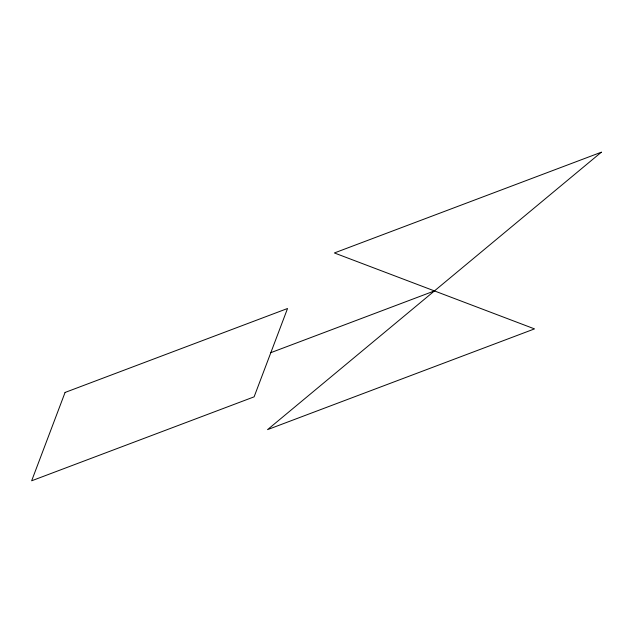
<?xml version="1.0" encoding="UTF-8"?>
<svg xmlns="http://www.w3.org/2000/svg" width="633" height="633" viewBox="0 0 633 633"><rect width="100%" height="100%" fill="white"/><g stroke="black" fill="none" stroke-linecap="round" stroke-linejoin="round"><path stroke-width="0.95" d="M270.829 352.668L434.452 290.919M65.072 392.452L31.65 480.795L254.118 396.836L287.54 308.5L65.072 392.452M601.35 152.205L267.545 429.633L534.513 328.891L334.382 252.955L601.35 152.205"/></g></svg>
